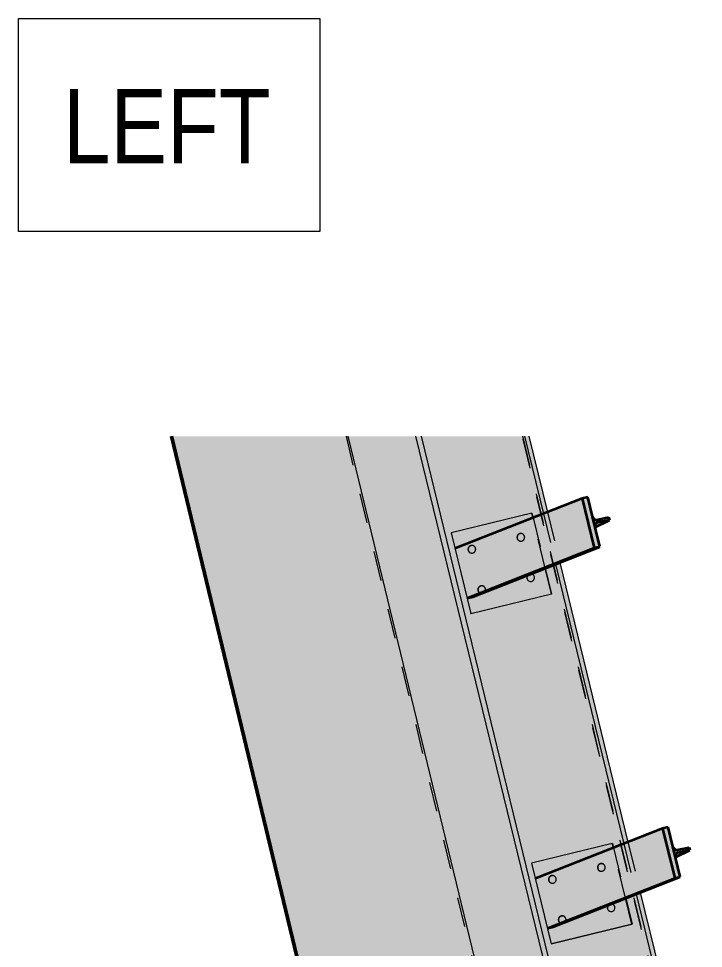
# Model space of a CAD drawing. Header units: metres. Extents: x 0 to 65, y -1187 to 1215.
# Drawn here: x 32.073 to 34.382, y -1181.839 to -1178.705 of the extents above; entities that cross this region are included whole.
import ezdxf

# ---------------------------------------------------------------- set-up
doc = ezdxf.new("R2010")
doc.units = ezdxf.units.M
doc.linetypes.add('JacobsDash', pattern=[0.0045, 0.003, -0.0015])
for name, color, linetype, lineweight in [('A-FLOR', 7, 'Continuous', 50), ('A-FLOR-HDLN', 7, 'JacobsDash', 18), ('A-GENM', 7, 'Continuous', 35), ('G-ANNO-TEXT', 7, 'Continuous', 9), ('S-BEAM', 7, 'Continuous', 50), ('S-BEAM-HDLN', 7, 'JacobsDash', 18), ('S-FSTN', 7, 'Continuous', 18)]:
    doc.layers.add(name, color=color, linetype=linetype, lineweight=lineweight)
doc.styles.add('Arial Narrow_2', font='ARIALN.TTF', dxfattribs={"height": 0.25})

# ---------------------------------------------------------------- blocks, each defined once
blk = doc.blocks.new('BR08_GEN_POST_0 - 360UB_BASE-8745523-DRG-2873238 - SOUTH CANOPY - PLAN')
at = {"layer": 'A-GENM', "true_color": 0xc0c0c0}
for points in [[(-346.5473, -1181.7705), (-346.1183, -1181.6017), (-346.159, -1181.4346), (-346.588, -1181.6035), (-346.5575, -1181.7286)], [(-346.1183, -1181.6017), (-346.0995, -1181.5972), (-346.1402, -1181.4301), (-346.159, -1181.4346)], [(-346.1153, -1181.5321), (-346.1157, -1181.5267), (-346.1144, -1181.5218), (-346.1115, -1181.5181), (-346.1076, -1181.5162), (-346.0672, -1181.5078), (-346.0696, -1181.4981), (-346.1144, -1181.5063), (-346.1197, -1181.5032), (-346.1222, -1181.5002), (-346.1243, -1181.4952)], [(-346.1154, -1181.5317), (-346.0672, -1181.5078), (-346.1115, -1181.5181), (-346.1144, -1181.5218), (-346.1157, -1181.5267), (-346.1154, -1181.5313)], [(-346.5473, -1181.7705), (-346.528, -1181.7658), (-346.0995, -1181.5972), (-346.1183, -1181.6017), (-346.5345, -1181.7655)]]:
    blk.add_hatch(color=9, dxfattribs=at).paths.add_polyline_path(points)
at = {"layer": 'A-GENM'}
for p, q in [((-346.159, -1181.4346), (-346.588, -1181.6035)), ((-346.1402, -1181.4301), (-346.159, -1181.4346)), ((-346.159, -1181.4346), (-346.1183, -1181.6017)), ((-346.1243, -1181.4952), (-346.1402, -1181.4301)), ((-346.1153, -1181.5321), (-346.1243, -1181.4952)), ((-346.1154, -1181.5317), (-346.0672, -1181.5078)), ((-346.1099, -1181.5065), (-346.0696, -1181.4981)), ((-346.0672, -1181.5078), (-346.1076, -1181.5162)), ((-346.0696, -1181.4981), (-346.0672, -1181.5078)), ((-346.0995, -1181.5972), (-346.1153, -1181.5321)), ((-346.5473, -1181.7705), (-346.1183, -1181.6017)), ((-346.528, -1181.7658), (-346.0998, -1181.5973)), ((-346.1183, -1181.6017), (-346.0995, -1181.5972)), ((-346.5473, -1181.7705), (-346.528, -1181.7658))]:
    blk.add_line(p, q, dxfattribs=at)
at = {"layer": 'A-GENM', "flags": 128}
for points in [[(-346.1241, -1181.4958), (-346.1234, -1181.4978), (-346.1222, -1181.5002), (-346.1206, -1181.5023), (-346.1187, -1181.5041), (-346.1166, -1181.5055), (-346.1144, -1181.5063), (-346.1121, -1181.5067), (-346.1099, -1181.5065)], [(-346.1076, -1181.5162), (-346.1097, -1181.5169), (-346.1115, -1181.5181), (-346.1132, -1181.5197), (-346.1144, -1181.5218), (-346.1153, -1181.5241), (-346.1157, -1181.5267), (-346.1158, -1181.5294), (-346.1153, -1181.5321)]]:
    blk.add_lwpolyline(points, dxfattribs=at)
blk = doc.blocks.new('Generic Models 1 - Generic Models 1-7441683-DRG-2873238 - SOUTH CANOPY - PLAN')
at = {"layer": 'S-BEAM', "linetype": 'JacobsDash', "lineweight": 18, "true_color": 0xc0c0c0}
h = blk.add_hatch(color=9, dxfattribs=at)
h.paths.add_polyline_path([(242.9605, 1207.9516), (242.4062, 1207.8043), (243.0514, 1205.8846), (243.6379, 1205.936), (243.073, 1207.6169)])
h.paths.add_polyline_path([(242.0327, 1207.7051), (241.8467, 1207.6556), (241.8506, 1207.644), (242.0323, 1207.7049)])
blk.add_hatch(color=9, dxfattribs=at).paths.add_polyline_path([(241.8467, 1207.6556), (241.8466, 1207.6556), (241.8506, 1207.644)])
at = {"layer": 'S-BEAM'}
for p, q in [((242.9605, 1207.9516), (242.4062, 1207.8043)), ((242.9605, 1207.9516), (243.6379, 1205.936)), ((242.0319, 1207.7049), (241.8467, 1207.6556)), ((241.8505, 1207.644), (241.8466, 1207.6556)), ((241.8467, 1207.6556), (241.8466, 1207.6556)), ((241.8467, 1207.6556), (241.8506, 1207.644))]:
    blk.add_line(p, q, dxfattribs=at)
at = {"layer": 'S-BEAM-HDLN'}
for p, q in [((242.4061, 1207.8043), (242.0334, 1207.7053)), ((241.8466, 1207.6556), (241.8467, 1207.6556)), ((241.8467, 1207.6556), (241.8466, 1207.6556)), ((242.4592, 1205.8328), (241.8506, 1207.6439)), ((241.8507, 1207.6439), (242.4594, 1205.8328))]:
    blk.add_line(p, q, dxfattribs=at)
blk = doc.blocks.new('Barrier Post Column Base Plate - 25mm-V112-DRG-2873238 - SOUTH CANOPY - PLAN')
at = {"layer": 'S-FSTN', "linetype": 'JacobsDash', "lineweight": 9, "true_color": 0xc0c0c0}
h = blk.add_hatch(color=9, dxfattribs=at)
h.paths.add_polyline_path([(-346.5345, -1181.823), (-346.2626, -1181.7567), (-346.2837, -1181.6697), (-346.3321, -1181.6887), (-346.3258, -1181.6906), (-346.3211, -1181.6954), (-346.3196, -1181.702), (-346.3214, -1181.7084), (-346.3263, -1181.7131), (-346.3328, -1181.7147), (-346.3393, -1181.7128), (-346.3439, -1181.7079), (-346.3455, -1181.7014), (-346.3436, -1181.6949), (-346.3417, -1181.6925), (-346.4887, -1181.7514), (-346.4946, -1181.7546), (-346.5018, -1181.7555), (-346.5345, -1181.7674), (-346.5473, -1181.7705)])
h.paths.add_polyline_path([(-346.588, -1181.6035), (-346.3251, -1181.5), (-346.3288, -1181.4847), (-346.6008, -1181.551)])
blk.add_hatch(color=9, dxfattribs=at).paths.add_polyline_path([(-346.3251, -1181.5), (-346.3246, -1181.4998), (-346.3288, -1181.4847)])
at = {"layer": 'S-FSTN'}
for p, q in [((-346.3288, -1181.4847), (-346.6008, -1181.551)), ((-346.3251, -1181.5), (-346.3288, -1181.4847)), ((-346.3288, -1181.4847), (-346.3281, -1181.485)), ((-346.3281, -1181.485), (-346.3246, -1181.4998)), ((-346.6008, -1181.551), (-346.5345, -1181.823)), ((-346.2626, -1181.7567), (-346.2837, -1181.6697)), ((-346.2832, -1181.6695), (-346.2619, -1181.757)), ((-346.5345, -1181.823), (-346.2626, -1181.7567)), ((-346.2619, -1181.757), (-346.5339, -1181.8234)), ((-346.2619, -1181.757), (-346.2626, -1181.7567)), ((-346.5339, -1181.8234), (-346.5345, -1181.823))]:
    blk.add_line(p, q, dxfattribs=at)
at = {"layer": 'S-FSTN', "linetype": 'JacobsDash', "lineweight": 9}
for p, q in [((-346.2838, -1181.6696), (-346.3251, -1181.5)), ((-346.3245, -1181.4998), (-346.2832, -1181.6694))]:
    blk.add_line(p, q, dxfattribs=at)
for centre, start_param, end_param in [((-346.3657, -1181.5657), 5.48447, 8.626063), ((-346.365, -1181.5661), 0.039185, 2.342878), ((-346.3657, -1181.5657), 2.342878, 5.48447), ((-346.365, -1181.5661), 2.342878, 3.093078), ((-346.5308, -1181.606), 5.48447, 8.626063), ((-346.5301, -1181.6064), 0.039185, 2.342878), ((-346.5308, -1181.606), 2.342878, 5.48447), ((-346.5301, -1181.6064), 2.342878, 3.093078), ((-346.3325, -1181.7017), 0.500564, 1.31309), ((-346.3319, -1181.7021), 0.662825, 1.152247), ((-346.3325, -1181.7017), 6.269868, 6.283185), ((-346.4977, -1181.742), 5.48447, 8.626063), ((-346.497, -1181.7424), 0.039185, 2.342878), ((-346.4977, -1181.742), 4.58584, 5.48447), ((-346.3325, -1181.7017), 3.128276, 3.141593), ((-346.4977, -1181.742), 2.342878, 3.513044), ((-346.497, -1181.7424), 2.342878, 3.093078)]:
    blk.add_ellipse(centre, major_axis=(0.0066, 0.0112), ratio=0.999542, start_param=start_param, end_param=end_param, dxfattribs=at)
at = {"layer": 'S-FSTN'}
for centre, start_param, end_param in [((-346.3325, -1181.7017), 1.316917, 2.342878), ((-346.3319, -1181.7021), 1.156074, 2.342878), ((-346.3325, -1181.7017), 2.342878, 5.48447), ((-346.3319, -1181.7021), 2.342878, 3.093079), ((-346.3319, -1181.7021), 0.039185, 0.658998), ((-346.3325, -1181.7017), 5.48447, 6.779922), ((-346.4977, -1181.742), 3.516871, 4.582013)]:
    blk.add_ellipse(centre, major_axis=(0.0066, 0.0112), ratio=0.999542, start_param=start_param, end_param=end_param, dxfattribs=at)

msp = doc.modelspace()

# ---------------------------------------------------------------- hatches: boundary and pattern name
at = {"layer": 'A-FLOR', "true_color": 0xe1e1e1}
for points in [[(33.6581, -1182.1052), (33.6655, -1182.1034), (33.1828, -1180.1126), (33.1768, -1180.1126), (33.658, -1182.105)], [(33.6655, -1182.1034), (33.884, -1182.0501), (33.4114, -1180.1126), (33.1831, -1180.1126), (33.653, -1182.0518)], [(33.8842, -1182.0507), (33.9018, -1182.0464), (33.43, -1180.1126), (33.4115, -1180.1133), (33.884, -1182.0501)]]:
    msp.add_hatch(color=254, dxfattribs=at).paths.add_polyline_path(points)
h = msp.add_hatch(color=254, dxfattribs=at)
h.paths.add_polyline_path([(33.9018, -1182.0464), (34.2307, -1181.9672), (34.1547, -1181.6558), (34.1199, -1181.6695), (34.1405, -1181.7572), (33.8686, -1181.823), (33.8023, -1181.551), (34.075, -1181.485), (34.0785, -1181.4998), (34.1133, -1181.4861), (33.8831, -1180.5435), (33.8485, -1180.5571), (33.8692, -1180.6448), (33.5972, -1180.7106), (33.531, -1180.4386), (33.8036, -1180.3727), (33.8072, -1180.3874), (33.842, -1180.3737), (33.7782, -1180.1126), (33.43, -1180.1126), (33.8506, -1181.8363)])
h.paths.add_polyline_path([(33.9051, -1181.755), (33.9117, -1181.7534), (33.9139, -1181.7506), (33.9034, -1181.7547)])
h.paths.add_polyline_path([(34.0703, -1181.7147), (34.0768, -1181.7131), (34.0817, -1181.7084), (34.0835, -1181.702), (34.082, -1181.6954), (34.0773, -1181.6906), (34.0708, -1181.6888), (34.0612, -1181.6927), (34.0581, -1181.698), (34.0581, -1181.7052), (34.0612, -1181.7107), (34.0669, -1181.7142)])
h.paths.add_polyline_path([(33.6338, -1180.6426), (33.6403, -1180.641), (33.643, -1180.638), (33.632, -1180.6423)])
h.paths.add_polyline_path([(33.7989, -1180.6023), (33.8054, -1180.6007), (33.8103, -1180.5961), (33.8122, -1180.5896), (33.8106, -1180.5831), (33.8059, -1180.5782), (33.7995, -1180.5764), (33.7899, -1180.5803), (33.7867, -1180.5857), (33.7867, -1180.5928), (33.7898, -1180.5983), (33.7955, -1180.6018), (33.797, -1180.602)])
h = msp.add_hatch(color=254, dxfattribs=at)
h.paths.add_polyline_path([(34.2307, -1181.9672), (34.2451, -1181.9637), (34.1677, -1181.6506), (34.1547, -1181.6558), (34.2169, -1181.9108)])
h.paths.add_polyline_path([(34.1133, -1181.4861), (34.1272, -1181.4806), (33.8973, -1180.5379), (33.8834, -1180.5435), (34.113, -1181.4847)])
h.paths.add_polyline_path([(33.842, -1180.3737), (33.8559, -1180.3682), (33.7935, -1180.1126), (33.7782, -1180.1126), (33.8416, -1180.3723)])

# ---------------------------------------------------------------- linework, layer by layer
at = {"layer": 'A-FLOR', "color": 252, "lineweight": 18, "true_color": 0x888888}
for p, q in [((33.1831, -1180.1126), (33.6655, -1182.1034)), ((33.4114, -1180.1126), (33.8842, -1182.0507)), ((33.43, -1180.1126), (33.9018, -1182.0464)), ((33.7782, -1180.1126), (33.842, -1180.3737)), ((33.7935, -1180.1126), (33.8559, -1180.3682)), ((33.8834, -1180.5435), (34.1133, -1181.4861)), ((33.8973, -1180.5379), (34.1272, -1181.4806)), ((34.1547, -1181.6558), (34.2307, -1181.9672)), ((34.1686, -1181.6503), (34.2451, -1181.9637))]:
    msp.add_line(p, q, dxfattribs=at)
at = {"layer": 'A-FLOR-HDLN', "color": 252, "true_color": 0x888888}
for p, q in [((33.1768, -1180.1126), (33.6523, -1182.0811)), ((33.842, -1180.3738), (33.8834, -1180.5435)), ((33.8559, -1180.3683), (33.8973, -1180.5379)), ((34.1133, -1181.4861), (34.1547, -1181.6557)), ((34.1272, -1181.4807), (34.1686, -1181.6502))]:
    msp.add_line(p, q, dxfattribs=at)
at = {"layer": 'G-ANNO-TEXT', "lineweight": 18, "flags": 128}
msp.add_lwpolyline([(32.073, -1178.7053), (33.088, -1178.7053), (33.088, -1179.4223), (32.073, -1179.4223)], close=True, dxfattribs=at)

# ---------------------------------------------------------------- block references
at = {"layer": 'A-GENM'}
for p in [(380.1317, 1.1124), (380.4031, 0)]:
    msp.add_blockref('BR08_GEN_POST_0 - 360UB_BASE-8745523-DRG-2873238 - SOUTH CANOPY - PLAN', p, dxfattribs=at)
at = {"layer": 'S-BEAM-HDLN', "rotation": 175.0000000000005}
msp.add_blockref('Generic Models 1 - Generic Models 1-7441683-DRG-2873238 - SOUTH CANOPY - PLAN', (380.4031, 0), dxfattribs=at)
at = {"layer": 'S-FSTN', "linetype": 'JacobsDash', "lineweight": 9}
for p in [(380.1317, 1.1124), (380.4031, 0)]:
    msp.add_blockref('Barrier Post Column Base Plate - 25mm-V112-DRG-2873238 - SOUTH CANOPY - PLAN', p, dxfattribs=at)

# ---------------------------------------------------------------- next in the draw order: texts
at = {"layer": 'G-ANNO-TEXT', "lineweight": 18, "insert": (32.223, -1178.9427), "char_height": 0.25, "attachment_point": 1, "style": 'Arial Narrow_2', "bg_fill": 3, "box_fill_scale": 1, "bg_fill_color": 256, "bg_fill_transparency": 0}
msp.add_mtext('LEFT', dxfattribs=at)

doc.saveas('drawing.dxf')
